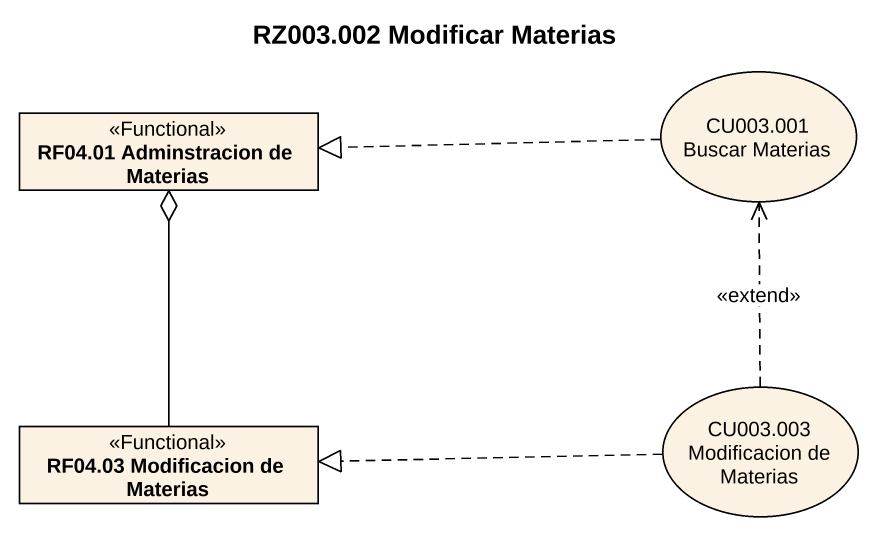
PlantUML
@startuml
title RZ003.002 Modificar Materias
allowmixing
hide circle
hide empty members
usecase "CU003.001 Buscar Materias" as CU003_001_Buscar_Materias
class "RF04.01 Adminstracion de Materias" as RF04_01_Adminstracion_de <<Functional>>
usecase "CU003.003 Modificacion de Materias" as CU003_003_Modificacion_de
class "RF04.03 Modificacion de Materias" as RF04_03_Modificacion_de <<Functional>>
CU003_001_Buscar_Materias .left.|> RF04_01_Adminstracion_de
CU003_003_Modificacion_de .up.> CU003_001_Buscar_Materias : <<extend>>
CU003_003_Modificacion_de .left.|> RF04_03_Modificacion_de
RF04_03_Modificacion_de -up-o RF04_01_Adminstracion_de
@enduml
